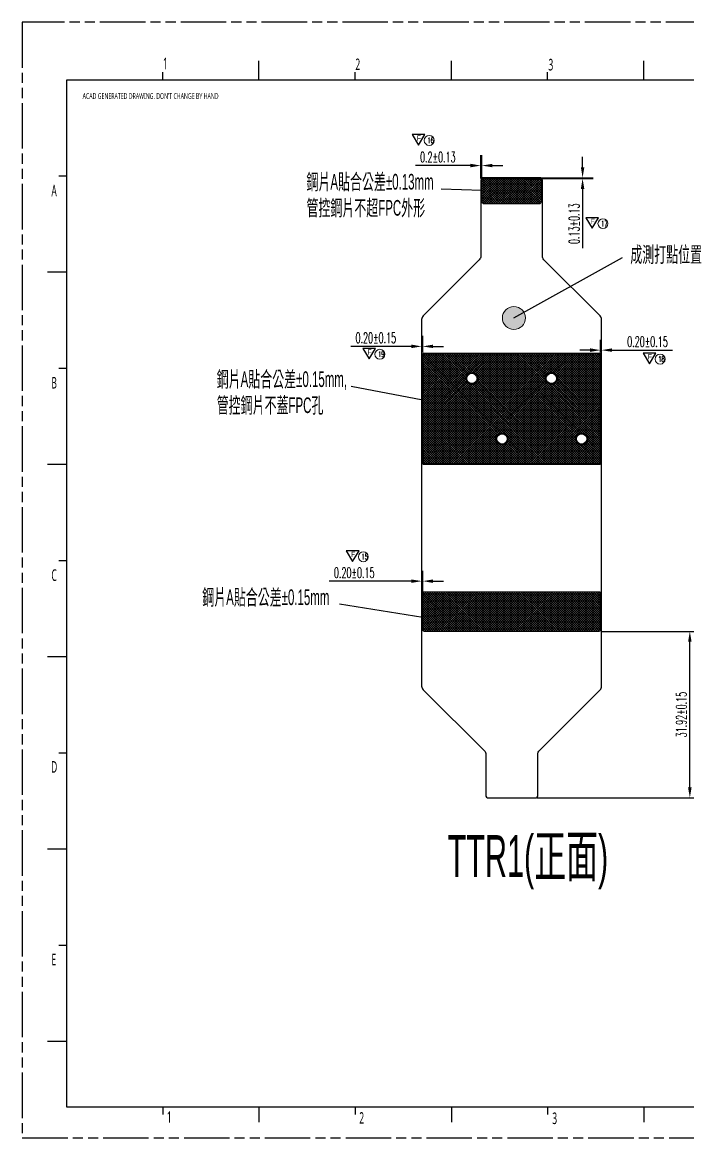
# Model space of a CAD drawing. Header units: millimetres. Extents: x 532 to 834, y 21 to 235.
# Drawn here: x 532 to 659.5, y 20.8 to 234.6 of the extents above; entities that cross this region are included whole.
import ezdxf

# ---------------------------------------------------------------- set-up
doc = ezdxf.new("R2010")
doc.units = ezdxf.units.MM
doc.header["$LTSCALE"] = 19.36
doc.header["$PDMODE"] = 3
doc.header["$PDSIZE"] = 6
doc.linetypes.add('PHANTOM', pattern=[0.8, 0.45, -0.05, 0.1, -0.05, 0.1, -0.05])
doc.layers.get('0').update_dxf_attribs({"linetype": 'CONTINUOUS'})
doc.layers.get('Defpoints').update_dxf_attribs({"linetype": 'CONTINUOUS'})
doc.layers.add('0PAPERF', color=2, linetype='PHANTOM', plot=False)
doc.layers.add('DIM', color=100, linetype='CONTINUOUS', lineweight=15)
doc.layers.add('備註', color=1, linetype='CONTINUOUS', lineweight=20)
for name, color, linetype in [('gbr-outline-dxf_layer1', 2, 'CONTINUOUS'), ('susa-b_layer0', 1, 'CONTINUOUS'), ('susb-t_layer0', 3, 'CONTINUOUS'), ('susc-t_layer1', 2, 'CONTINUOUS'), ('susd-t_layer2', 6, 'CONTINUOUS'), ('標注序號層', 1, 'CONTINUOUS'), ('鵬鼎', 5, 'CONTINUOUS')]:
    doc.layers.add(name, color=color, linetype=linetype)
doc.styles.add('CHINESE', font='', dxfattribs={"width": 0.8})
doc.styles.get("Standard").update_dxf_attribs({"font": 'simplex.shx', "width": 0.56})
doc.styles.get('CHINESE').set_extended_font_data('PMingLiU')
doc.dimstyles.get("Standard").update_dxf_attribs({"dimtxt": 2, "dimasz": 2, "dimexe": 2, "dimexo": 0.35, "dimtad": 1, "dimzin": 0, "dimdsep": 46, "dimtxsty": 'Standard', "dimcen": 0.09, "dimazin": 0, "dimtol": 1, "dimtp": 0.15, "dimtm": 0.15, "dimtfac": 1, "dimtofl": 0, "dimtmove": 0, "dimatfit": 3, "dimfxl": 0, "dimtolj": 1, "dimtzin": 0, "dimarcsym": 0})
doc.dimstyles.new('副本 STANDARD', dxfattribs={"dimtxt": 2, "dimasz": 2, "dimexe": 2, "dimexo": 0.35, "dimtad": 1, "dimzin": 0, "dimdsep": 46, "dimtxsty": 'Standard', "dimcen": 0.09, "dimazin": 0, "dimtfac": 1, "dimtofl": 0, "dimtmove": 0, "dimatfit": 3, "dimfxl": 0, "dimtolj": 1, "dimtzin": 0, "dimarcsym": 0})
pattern_1 = [(45, (18.12835, -21.3026), (-0.2245064, 0.2245064), []), (135, (18.12835, -21.3026), (-0.2245064, -0.2245064), [])]

# ---------------------------------------------------------------- blocks, each defined once
blk = doc.blocks.new('*D2')
at = {"layer": 'Defpoints', "color": 0}
for p in [(619.86, 207.17), (619.86, 204.33), (620.06, 204.2)]:
    blk.add_point(p, dxfattribs=at)
at = {"layer": 'DIM', "color": 0, "lineweight": -2}
for p, q in [((619.86, 204.68), (619.86, 209.17)), ((620.06, 204.55), (620.06, 209.17)), ((617.86, 207.17), (607.36, 207.17)), ((622.06, 207.17), (624.06, 207.17))]:
    blk.add_line(p, q, dxfattribs=at)
at = {"layer": 'DIM', "color": 0}
for points in [[(617.86, 206.84), (617.86, 207.51), (619.86, 207.17)], [(622.06, 207.51), (622.06, 206.84), (620.06, 207.17)]]:
    blk.add_solid(points, dxfattribs=at)
at = {"layer": 'DIM', "color": 0, "insert": (611.61, 208.8), "char_height": 2, "attachment_point": 5}
blk.add_mtext('\\A1;{\\Fsimplex.shx|c1;0.2%%P0.13}', dxfattribs=at)
blk = doc.blocks.new('*D3')
at = {"layer": 'Defpoints', "color": 0}
for p in [(630.96, 204.7), (631.15, 204.83), (639.35, 204.7)]:
    blk.add_point(p, dxfattribs=at)
at = {"layer": 'DIM', "color": 0, "lineweight": -2}
for p, q in [((639.35, 206.83), (639.35, 208.83)), ((631.31, 204.7), (641.35, 204.7)), ((631.5, 204.83), (641.35, 204.83)), ((639.35, 202.7), (639.35, 191.34))]:
    blk.add_line(p, q, dxfattribs=at)
at = {"layer": 'DIM', "color": 0}
for points in [[(639.02, 206.83), (639.68, 206.83), (639.35, 204.83)], [(639.68, 202.7), (639.02, 202.7), (639.35, 204.7)]]:
    blk.add_solid(points, dxfattribs=at)
at = {"layer": 'DIM', "color": 0, "insert": (637.73, 196.02), "char_height": 2, "attachment_point": 5, "rotation": 90}
blk.add_mtext('\\A1;{0.13%%P0.13}', dxfattribs=at)
blk = doc.blocks.new('*D4')
at = {"layer": 'Defpoints', "color": 0}
for p in [(642.99, 171.79), (642.79, 171.01), (642.99, 171.01)]:
    blk.add_point(p, dxfattribs=at)
at = {"layer": 'DIM', "color": 0, "lineweight": -2}
for p, q in [((642.79, 171.36), (642.79, 173.79)), ((642.99, 171.36), (642.99, 173.79)), ((640.79, 171.79), (638.79, 171.79)), ((644.99, 171.79), (656.56, 171.79))]:
    blk.add_line(p, q, dxfattribs=at)
at = {"layer": 'DIM', "color": 0}
for points in [[(640.79, 171.46), (640.79, 172.13), (642.79, 171.79)], [(644.99, 172.13), (644.99, 171.46), (642.99, 171.79)]]:
    blk.add_solid(points, dxfattribs=at)
at = {"layer": 'DIM', "color": 0, "insert": (651.78, 173.42), "char_height": 2, "attachment_point": 5}
blk.add_mtext('\\A1;{0.20%%p0.15}', dxfattribs=at)
blk = doc.blocks.new('*D5')
at = {"layer": 'Defpoints', "color": 0}
for p in [(608.52, 172.51), (608.52, 171.01), (608.72, 171.01)]:
    blk.add_point(p, dxfattribs=at)
at = {"layer": 'DIM', "color": 0, "lineweight": -2}
for p, q in [((608.52, 171.36), (608.52, 174.51)), ((608.72, 171.36), (608.72, 174.51)), ((606.52, 172.51), (594.95, 172.51)), ((610.72, 172.51), (612.72, 172.51))]:
    blk.add_line(p, q, dxfattribs=at)
at = {"layer": 'DIM', "color": 0}
for points in [[(606.52, 172.18), (606.52, 172.85), (608.52, 172.51)], [(610.72, 172.85), (610.72, 172.18), (608.72, 172.51)]]:
    blk.add_solid(points, dxfattribs=at)
at = {"layer": 'DIM', "color": 0, "insert": (599.73, 174.14), "char_height": 2, "attachment_point": 5}
blk.add_mtext('\\A1;0.20%%p0.15', dxfattribs=at)
blk = doc.blocks.new('*D7')
at = {"layer": 'Defpoints', "color": 0}
for p in [(608.52, 127.51), (608.52, 124.15), (608.72, 124.15)]:
    blk.add_point(p, dxfattribs=at)
at = {"layer": 'DIM', "color": 0, "lineweight": -2}
for p, q in [((608.52, 124.5), (608.52, 129.51)), ((608.72, 124.5), (608.72, 129.51)), ((606.52, 127.51), (590.81, 127.51)), ((610.72, 127.51), (612.72, 127.51))]:
    blk.add_line(p, q, dxfattribs=at)
at = {"layer": 'DIM', "color": 0}
for points in [[(606.52, 127.17), (606.52, 127.84), (608.52, 127.51)], [(610.72, 127.84), (610.72, 127.17), (608.72, 127.51)]]:
    blk.add_solid(points, dxfattribs=at)
at = {"layer": 'DIM', "color": 0, "insert": (595.6, 129.13), "char_height": 2, "attachment_point": 5}
blk.add_mtext('\\A1;0.20%%p0.15', dxfattribs=at)
blk = doc.blocks.new('*D19')
at = {"layer": 'Defpoints', "color": 0}
for p in [(642.49, 117.88), (659.9, 117.88), (630.3, 85.96)]:
    blk.add_point(p, dxfattribs=at)
at = {"layer": 'DIM', "color": 0, "lineweight": -2}
for p, q in [((642.84, 117.88), (661.9, 117.88)), ((659.9, 87.96), (659.9, 115.88)), ((630.65, 85.96), (661.9, 85.96))]:
    blk.add_line(p, q, dxfattribs=at)
at = {"layer": 'DIM', "color": 0}
for points in [[(660.23, 115.88), (659.56, 115.88), (659.9, 117.88)], [(659.56, 87.96), (660.23, 87.96), (659.9, 85.96)]]:
    blk.add_solid(points, dxfattribs=at)
at = {"layer": 'DIM', "color": 0, "insert": (658.27, 101.92), "char_height": 2, "attachment_point": 5, "rotation": 90}
blk.add_mtext('\\A1;{31.92%%P0.15}', dxfattribs=at)

msp = doc.modelspace()

# ---------------------------------------------------------------- hatches: boundary and pattern name
at = {"layer": 'susb-t_layer0', "linetype": 'Continuous'}
h = msp.add_hatch(dxfattribs=at)
h.set_pattern_fill('ANSI37', color=256, scale=0.1, style=0)
h.set_pattern_definition(pattern_1)
h.paths.add_polyline_path([(620.057, 200.305, 0.414216), (620.556, 199.805), (630.956, 199.805, 0.414365), (631.457, 200.305), (631.457, 204.199, 0.414367), (630.956, 204.7), (620.556, 204.7, 0.414216), (620.057, 204.199), (620.057, 202.417)])
at = {"layer": 'susc-t_layer1', "linetype": 'Continuous'}
h = msp.add_hatch(dxfattribs=at)
h.set_pattern_fill('ANSI37', color=256, scale=0.1, style=0)
h.set_pattern_definition(pattern_1)
h.paths.add_polyline_path([(608.721, 150.075, 0.414223), (608.921, 149.875), (642.589, 149.875, 0.414223), (642.789, 150.075), (642.789, 171.011, 0.414223), (642.589, 171.211), (608.921, 171.211, 0.414223), (608.721, 171.011), (608.721, 162.198)])
h.paths.add_polyline_path([(619.276, 166.372, 1), (616.991, 166.372, 1)], flags=16)
h.paths.add_polyline_path([(640.298, 154.766, 1), (638.013, 154.766, 1)], flags=16)
h.paths.add_polyline_path([(625.058, 154.766, 1), (622.773, 154.766, 1)], flags=16)
h.paths.add_polyline_path([(634.516, 166.372, 1), (632.231, 166.372, 1)], flags=16)
at = {"layer": 'susd-t_layer2', "linetype": 'Continuous'}
h = msp.add_hatch(dxfattribs=at)
h.set_pattern_fill('ANSI37', color=256, scale=0.1, style=0)
h.set_pattern_definition(pattern_1)
h.paths.add_polyline_path([(608.718, 118.178, 0.41422), (609.018, 117.878), (642.492, 117.878, 0.414221), (642.792, 118.178), (642.792, 125.178, 0.414221), (642.492, 125.478), (609.018, 125.478, 0.41422), (608.718, 125.178), (608.718, 120.511)])
at = {"layer": '備註'}
msp.add_hatch(color=256, dxfattribs=at).paths.add_polyline_path([(628.389, 177.962, 1), (623.982, 177.962, 1)])

# ---------------------------------------------------------------- linework, layer by layer
for p, q in [((577.353, 223.571), (577.353, 227.257)), ((614.217, 223.571), (614.217, 227.257)), ((651.081, 223.571), (651.081, 227.257)), ((558.921, 223.571), (558.921, 225.045)), ((595.785, 223.571), (595.785, 225.045)), ((632.649, 223.571), (632.649, 225.045)), ((825.079, 223.571), (540.489, 223.571)), ((540.489, 223.571), (540.489, 26.717)), ((540.489, 205.139), (539.014, 205.139)), ((540.489, 186.707), (536.802, 186.707)), ((540.489, 168.275), (539.014, 168.275)), ((540.489, 149.843), (536.802, 149.843)), ((540.489, 131.411), (539.014, 131.411)), ((540.489, 112.979), (536.802, 112.979)), ((540.489, 94.547), (539.014, 94.547)), ((540.489, 76.115), (536.802, 76.115)), ((540.489, 57.683), (539.014, 57.683)), ((540.489, 39.251), (536.802, 39.251)), ((540.489, 26.717), (825.079, 26.717)), ((558.921, 26.717), (558.921, 25.243)), ((577.353, 26.717), (577.353, 23.768)), ((595.785, 26.717), (595.785, 25.243)), ((614.217, 26.717), (614.217, 23.768)), ((632.649, 26.717), (632.649, 25.243)), ((651.081, 26.717), (651.081, 23.768))]:
    msp.add_line(p, q)
at = {"linetype": 'Continuous', "const_width": 0.000025}
msp.add_lwpolyline([(608.518, 107.39), (608.518, 177.649, -0.198849), (608.811, 178.356), (619.566, 189.111, 0.198916), (619.859, 189.818), (619.859, 204.332, -0.414068), (620.359, 204.831), (631.154, 204.831, -0.414218), (631.654, 204.332), (631.654, 189.818, 0.198916), (631.947, 189.111), (642.699, 178.359, -0.198916), (642.992, 177.652), (642.992, 107.352, -0.198917), (642.699, 106.645), (630.945, 94.891, 0.198625), (630.799, 94.538), (630.799, 86.457, -0.414366), (630.299, 85.957), (621.299, 85.957, -0.414217), (620.799, 86.457), (620.799, 94.488, 0.198853), (620.652, 94.841), (608.811, 106.683, -0.198917)], format="xyb", close=True, dxfattribs=at)
for centre in [(618.134, 166.372), (633.373, 166.372), (623.916, 154.766), (639.156, 154.766)]:
    msp.add_circle(centre, 0.99)
at = {"layer": '0PAPERF'}
for p, q in [((834.371, 234.635), (532.009, 234.635)), ((532.009, 234.635), (532.009, 20.819)), ((532.009, 20.819), (834.371, 20.819))]:
    msp.add_line(p, q, dxfattribs=at)
at = {"layer": 'gbr-outline-dxf_layer1', "linetype": 'Continuous'}
msp.add_lwpolyline([(631.654, 199.685), (631.654, 204.332, 0.414218), (631.154, 204.831), (620.359, 204.831, 0.414068), (619.859, 204.332), (619.859, 189.818, -0.198918), (619.566, 189.111), (608.811, 178.356, 0.19885), (608.518, 177.649), (608.518, 107.39, 0.198916), (608.811, 106.683), (620.652, 94.841, -0.198918), (620.799, 94.488), (620.799, 86.457, 0.414216), (621.299, 85.957), (630.299, 85.957, 0.414364), (630.799, 86.457), (630.799, 94.538, -0.19873), (630.945, 94.891), (642.699, 106.645, 0.198916), (642.992, 107.352), (642.992, 177.652, 0.198917), (642.699, 178.359), (631.947, 189.111, -0.198917), (631.654, 189.818)], format="xyb", close=True, dxfattribs=at)
at = {"layer": 'susa-b_layer0', "linetype": 'Continuous'}
msp.add_line((626.185, 177.962), (647.016, 189.558), dxfattribs=at)
at = {"layer": 'susb-t_layer0', "linetype": 'Continuous'}
msp.add_line((620.057, 202.417), (612.223, 202.661), dxfattribs=at)
msp.add_lwpolyline([(620.057, 200.305), (620.057, 204.199, -0.414216), (620.556, 204.7), (630.956, 204.7, -0.414367), (631.457, 204.199), (631.457, 200.305, -0.414365), (630.956, 199.805), (620.556, 199.805, -0.414216)], format="xyb", close=True, dxfattribs=at)
at = {"layer": 'susc-t_layer1', "linetype": 'Continuous'}
msp.add_line((608.721, 162.198), (594.996, 164.796), dxfattribs=at)
msp.add_lwpolyline([(608.721, 150.075), (608.721, 171.011, -0.414223), (608.921, 171.211), (642.589, 171.211, -0.414223), (642.789, 171.011), (642.789, 150.075, -0.414223), (642.589, 149.875), (608.921, 149.875, -0.414223)], format="xyb", close=True, dxfattribs=at)
at = {"layer": 'susc-t_layer1'}
for centre in [(618.134, 166.372), (633.373, 166.372), (623.916, 154.766), (639.156, 154.766)]:
    msp.add_circle(centre, 1.142, dxfattribs=at)
at = {"layer": 'susd-t_layer2', "linetype": 'Continuous'}
msp.add_line((608.718, 120.511), (592.75, 123.074), dxfattribs=at)
msp.add_lwpolyline([(608.718, 118.178), (608.718, 125.178, -0.41422), (609.018, 125.478), (642.492, 125.478, -0.414221), (642.792, 125.178), (642.792, 118.178, -0.414221), (642.492, 117.878), (609.018, 117.878, -0.41422)], format="xyb", close=True, dxfattribs=at)
at = {"layer": '備註'}
for centre, radius in [((609.967, 211.985), 0.954), ((643.25, 196.035), 0.954), ((626.185, 177.962), 2.203), ((600.514, 170.994), 0.954), ((654.202, 170.068), 0.954), ((597.343, 132.173), 0.954)]:
    msp.add_circle(centre, radius, dxfattribs=at)
at = {"layer": '標注序號層'}
for points in [[(609.142, 213.099), (606.692, 213.099), (607.917, 211.094)], [(642.425, 197.149), (639.975, 197.149), (641.2, 195.144)], [(599.689, 172.108), (597.239, 172.108), (598.464, 170.103)], [(653.378, 171.182), (650.927, 171.182), (652.153, 169.177)], [(596.519, 133.288), (594.068, 133.288), (595.294, 131.283)]]:
    msp.add_lwpolyline(points, close=True, dxfattribs=at)

# ---------------------------------------------------------------- texts
at = {"insert": (543.565, 221.055), "char_height": 1.10592, "width": 8.381903171539308e-14, "attachment_point": 1}
msp.add_mtext("{\\fMicrosoft JhengHei|b0|i0|c136|p0;\\C3;ACAD GENERATED DRAWING. DON'T CHANGE BY HAND}", dxfattribs=at)
at = {"layer": 'DIM', "char_height": 2.21184, "width": 1.34663, "attachment_point": 1}
for s, insert in [('{\\fMicrosoft JhengHei|b0|i0|c136|p0;\\C0;1}', (558.962, 227.855)), ('{\\fMicrosoft JhengHei|b0|i0|c136|p0;\\C0;2}', (595.826, 227.68)), ('{\\fMicrosoft JhengHei|b0|i0|c136|p0;\\C0;3}', (632.808, 227.622)), ('{\\fMicrosoft JhengHei|b0|i0|c136|p0;\\C0;1}', (559.699, 25.88)), ('{\\fMicrosoft JhengHei|b0|i0|c136|p0;\\C0;2}', (596.563, 25.705)), ('{\\fMicrosoft JhengHei|b0|i0|c136|p0;\\C0;3}', (633.546, 25.647))]:
    msp.add_mtext(s, dxfattribs=dict(at, insert=insert))
at = {"layer": 'susa-b_layer0', "linetype": 'Continuous', "insert": (648.494, 191.62), "char_height": 3, "width": 26.35744, "attachment_point": 1}
msp.add_mtext('{\\fPMingLiU|b0|i0|c136|p0;成測打點位置}', dxfattribs=at)
at = {"layer": 'susb-t_layer0', "linetype": 'Continuous', "insert": (586.45, 205.57), "char_height": 3, "width": 26.35744, "attachment_point": 1}
msp.add_mtext('{\\fPMingLiU|b0|i0|c136|p0;鋼片A貼合公差%%P0.13mm管控鋼片不超FPC外形}', dxfattribs=at)
at = {"layer": 'susc-t_layer1', "linetype": 'Continuous', "insert": (569.253, 167.728), "char_height": 3, "width": 26.35744, "attachment_point": 1}
msp.add_mtext('{\\fPMingLiU|b0|i0|c136|p0;鋼片A貼合公差%%P0.15mm,管控鋼片不蓋FPC孔}', dxfattribs=at)
at = {"layer": 'susd-t_layer2', "linetype": 'Continuous', "insert": (566.481, 125.926), "char_height": 3, "width": 26.35744, "attachment_point": 1}
msp.add_mtext('{\\fPMingLiU|b0|i0|c136|p0;鋼片A貼合公差%%P0.15mm}', dxfattribs=at)
at = {"layer": '備註', "color": 1, "char_height": 1.0582, "width": 0.57316, "attachment_point": 1}
for s, insert in [('16', (609.613, 212.527)), ('17', (642.896, 196.577)), ('19', (600.16, 171.536)), ('18', (653.848, 170.61)), ('15', (596.989, 132.716))]:
    msp.add_mtext(s, dxfattribs=dict(at, insert=insert))
at = {"layer": '備註', "linetype": 'Continuous', "insert": (613.479, 78.819), "char_height": 8, "width": 39.27664, "attachment_point": 1}
msp.add_mtext('{\\fPMingLiU-ExtB|b0|i0|c136|p0;TTR1(\\f新細明體|b0|i0|c136|p18;正面\\fPMingLiU-ExtB|b0|i0|c136|p0;)}', dxfattribs=at)
at = {"layer": '標注序號層', "char_height": 1.015, "width": 3.58553, "attachment_point": 1, "style": 'CHINESE'}
for insert in [(607.608, 212.946), (640.891, 196.996), (598.155, 171.955), (651.844, 171.029), (594.985, 133.135)]:
    msp.add_mtext('F', dxfattribs=dict(at, insert=insert))
at = {"layer": '鵬鼎', "char_height": 2.21184, "width": 4.17207, "attachment_point": 1}
for s, insert in [('{\\fMicrosoft JhengHei|b0|i0|c136|p0;\\C0;A}', (537.581, 203.473)), ('{\\fMicrosoft JhengHei|b0|i0|c136|p0;\\C0;B}', (537.581, 166.645)), ('{\\fMicrosoft JhengHei|b0|i0|c136|p0;\\C0;C}', (537.581, 129.771)), ('{\\fMicrosoft JhengHei|b0|i0|c136|p0;\\C0;D}', (537.525, 93)), ('{\\fMicrosoft JhengHei|b0|i0|c136|p0;\\C0;E}', (537.587, 56.075))]:
    msp.add_mtext(s, dxfattribs=dict(at, insert=insert))

# ---------------------------------------------------------------- dimensions: what is measured, and where the dimension line sits
at = {"layer": 'DIM'}
dim = msp.add_linear_dim(base=(619.859, 207.174), p1=(620.057, 204.2), p2=(619.859, 204.332), text='{\\Fsimplex.shx|c1;0.2%%P0.13}', dimstyle='Standard', override={"dimtxsty": 'Standard'}, dxfattribs=at)
dim.commit()
dim.dimension.update_dxf_attribs({"geometry": '*D2', "text_midpoint": (611.607, 208.799)})
dim = msp.add_linear_dim(base=(639.35, 204.7), p1=(631.154, 204.831), p2=(630.956, 204.7), angle=90, text='{0.13%%P0.13}', dimstyle='Standard', override={"dimtxsty": 'Standard'}, dxfattribs=at)
dim.commit()
dim.dimension.update_dxf_attribs({"geometry": '*D3', "text_midpoint": (639.35, 196.021), "dimtype": 160})
dim = msp.add_linear_dim(base=(608.518, 172.512), p1=(608.721, 171.011), p2=(608.518, 171.011), dimstyle='Standard', dxfattribs=at)
dim.commit()
dim.dimension.update_dxf_attribs({"geometry": '*D5', "text_midpoint": (599.733, 174.137)})
dim = msp.add_linear_dim(base=(642.992, 171.792), p1=(642.789, 171.011), p2=(642.992, 171.011), text='{<>}', dimstyle='Standard', dxfattribs=at)
dim.commit()
dim.dimension.update_dxf_attribs({"geometry": '*D4', "text_midpoint": (651.777, 173.417)})
dim = msp.add_linear_dim(base=(608.518, 127.505), p1=(608.718, 124.152), p2=(608.518, 124.152), dimstyle='Standard', dxfattribs=at)
dim.commit()
dim.dimension.update_dxf_attribs({"geometry": '*D7', "text_midpoint": (595.6, 127.505), "dimtype": 160})
dim = msp.add_linear_dim(base=(659.896, 117.878), p1=(630.299, 85.957), p2=(642.492, 117.878), angle=90, text='{<>%%P0.15}', dimstyle='副本 STANDARD', override={"dimtxsty": 'Standard'}, dxfattribs=at)
dim.commit()
dim.dimension.update_dxf_attribs({"geometry": '*D19', "text_midpoint": (658.271, 101.917)})

doc.saveas('drawing.dxf')
